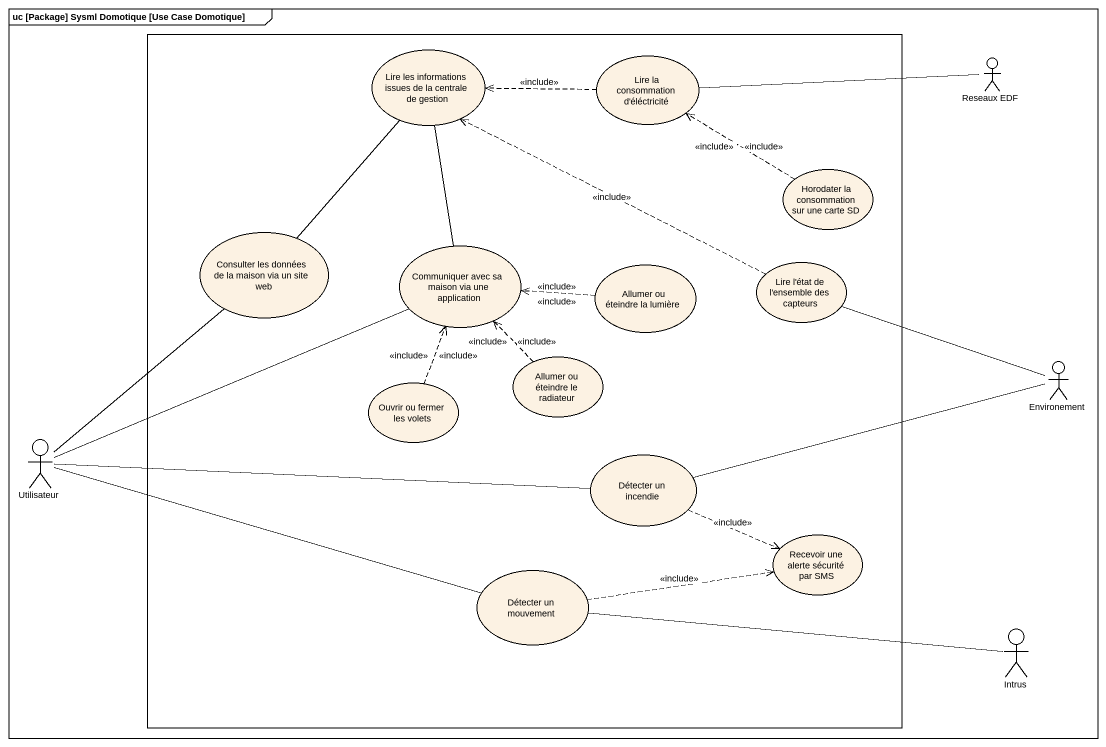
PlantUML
@startuml
mainframe uc [Package] Sysml Domotique [Use Case Domotique]
rectangle " " as rectangle1 {
  usecase "Lire les informations issues de la centrale de gestion" as Lire_les_informations
  usecase "Lire la consommation d'éléctricité" as Lire_la_consommation_d
  usecase "Horodater la consommation sur une carte SD" as Horodater_la_consommation
  usecase "Consulter les données de la maison via un site web" as Consulter_les_données_de_la
  usecase "Communiquer avec sa maison via une application" as Communiquer_avec_sa_maison
  usecase "Allumer ou éteindre la lumière" as Allumer_ou_éteindre_la
  usecase "Lire l'état de l'ensemble des capteurs" as Lire_l_état_de_l_ensemble
  usecase "Ouvrir ou fermer les volets" as Ouvrir_ou_fermer_les_volets
  usecase "Allumer ou éteindre le radiateur" as Allumer_ou_éteindre_le
  usecase "Détecter un incendie" as Détecter_un_incendie
  usecase "Recevoir une alerte sécurité par SMS" as Recevoir_une_alerte
  usecase "Détecter un mouvement" as Détecter_un_mouvement
}
actor "Reseaux EDF" as Reseaux_EDF
actor Environement
actor Utilisateur
actor Intrus
Lire_la_consommation_d .left.> Lire_les_informations : <<include>>
Lire_la_consommation_d -right- Reseaux_EDF
Horodater_la_consommation .up.> Lire_la_consommation_d : <<include>>
Horodater_la_consommation .up.> Lire_la_consommation_d : <<include>>
Consulter_les_données_de_la -up- Lire_les_informations
Communiquer_avec_sa_maison -up- Lire_les_informations
Allumer_ou_éteindre_la .left.> Communiquer_avec_sa_maison : <<include>>
Allumer_ou_éteindre_la .left.> Communiquer_avec_sa_maison : <<include>>
Lire_l_état_de_l_ensemble .left.> Lire_les_informations : <<include>>
Lire_l_état_de_l_ensemble -right- Environement
Ouvrir_ou_fermer_les_volets .up.> Communiquer_avec_sa_maison : <<include>>
Ouvrir_ou_fermer_les_volets .up.> Communiquer_avec_sa_maison : <<include>>
Allumer_ou_éteindre_le .up.> Communiquer_avec_sa_maison : <<include>>
Allumer_ou_éteindre_le .up.> Communiquer_avec_sa_maison : <<include>>
Utilisateur -up- Consulter_les_données_de_la
Utilisateur -right- Communiquer_avec_sa_maison
Utilisateur -right- Détecter_un_incendie
Utilisateur -right- Détecter_un_incendie
Utilisateur -right- Détecter_un_mouvement
Détecter_un_incendie -right- Environement
Détecter_un_incendie .right.> Recevoir_une_alerte : <<include>>
Détecter_un_mouvement .right.> Recevoir_une_alerte : <<include>>
Détecter_un_mouvement -right- Intrus
@enduml
